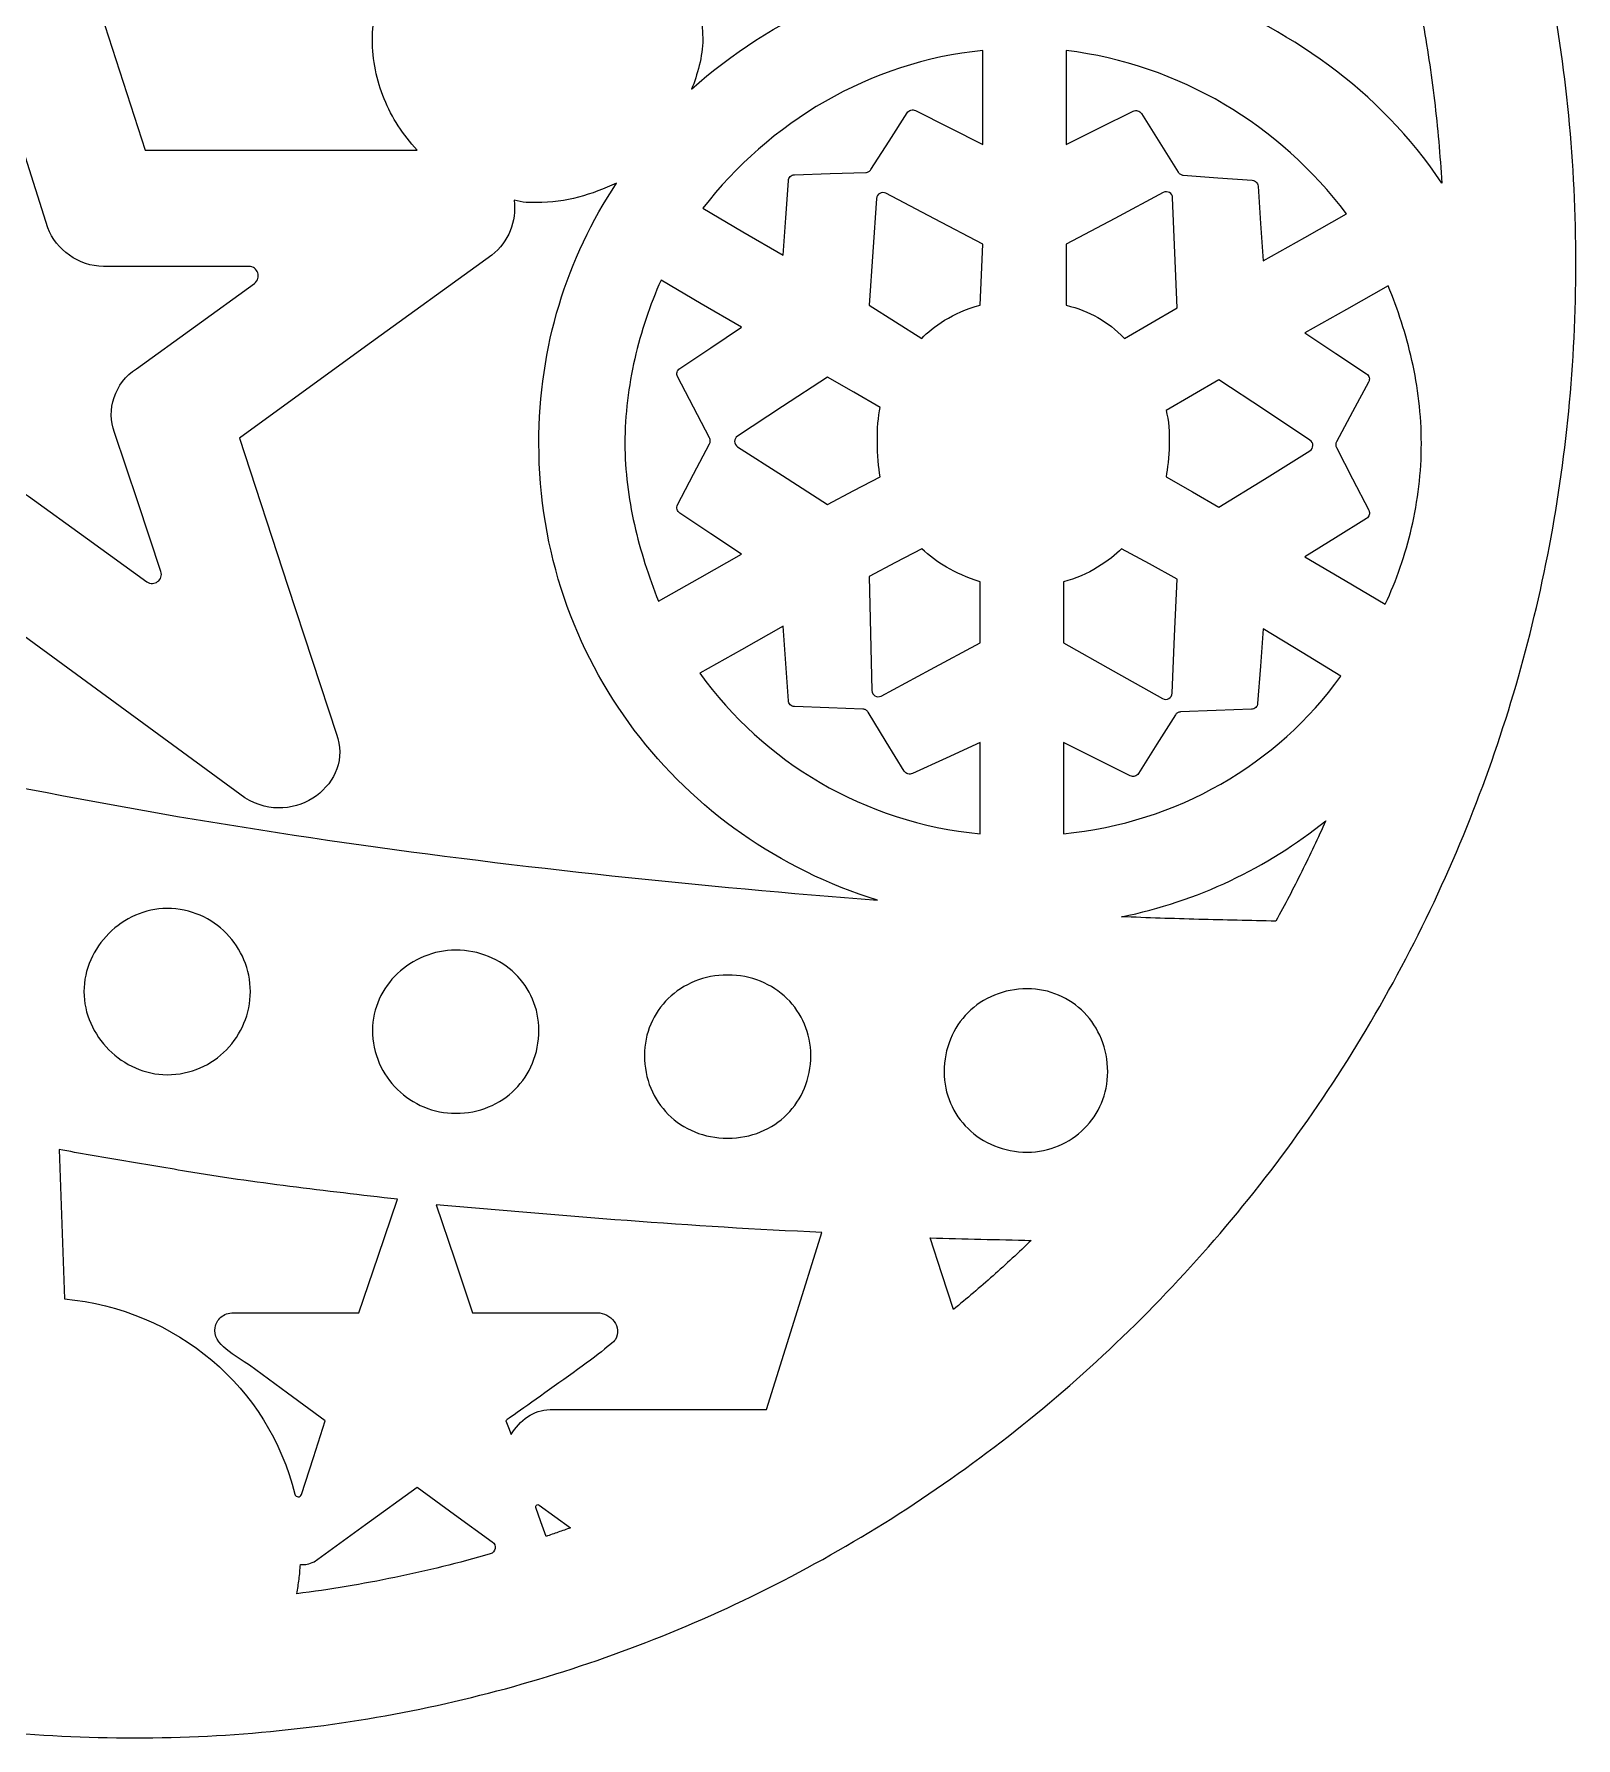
# Model space of a CAD drawing. Header units: inches. Extents: x 15.1 to 23.2, y 2.8 to 12.8.
# Drawn here: x 18.882 to 23.247, y 2.778 to 7.602 of the extents above; entities that cross this region are included whole.
import ezdxf

# ---------------------------------------------------------------- set-up
doc = ezdxf.new("R2010")
doc.units = ezdxf.units.IN
doc.header["$MEASUREMENT"] = 0
doc.layers.add('_U+0421_U+043B_U+043E_U+0439 1', color=7, linetype='Continuous')

# ---------------------------------------------------------------- blocks, each defined once
blk = doc.blocks.new('block 2')
at = {"layer": '_U+0421_U+043B_U+043E_U+0439 1', "lineweight": 0}
for points, knots in [([(19.9726, 11.0693), (19.9726, 11.063), (19.9748, 11.0571), (19.9786, 11.0525), (19.9824, 11.0478), (19.9877, 11.0445), (19.9939, 11.0432), (20.1207, 11.0163), (20.2455, 10.9835), (20.3679, 10.9449), (20.4903, 10.9064), (20.6103, 10.8621), (20.7275, 10.8123), (20.977, 10.7063), (21.2141, 10.5758), (21.4358, 10.4237), (21.6576, 10.2715), (21.8639, 10.0977), (22.052, 9.905), (22.2401, 9.7126), (22.4098, 9.5015), (22.5584, 9.2747), (22.707, 9.0478), (22.8344, 8.8051), (22.9378, 8.5495), (23.0372, 8.3034), (23.1144, 8.0457), (23.1668, 7.7788), (23.2191, 7.5119), (23.2466, 7.2358), (23.2466, 6.9533), (23.2466, 6.6707), (23.2191, 6.3946), (23.1668, 6.1277), (23.1144, 5.8608), (23.0372, 5.6031), (22.9378, 5.357), (22.8344, 5.1017), (22.707, 4.859), (22.5584, 4.632), (22.4098, 4.4051), (22.2401, 4.1939), (22.052, 4.0015), (21.8639, 3.8088), (21.6576, 3.635), (21.4358, 3.4828), (21.2141, 3.3307), (20.977, 3.2002), (20.7275, 3.0942), (20.4868, 2.9923), (20.2348, 2.9132), (19.9738, 2.8596), (19.7128, 2.8059), (19.4429, 2.7778), (19.1664, 2.7778), (18.8902, 2.7778), (18.6204, 2.8059), (18.3595, 2.8596), (18.0985, 2.9132), (17.8465, 2.9923), (17.6058, 3.0942), (17.3563, 3.2002), (17.1192, 3.3307), (16.8975, 3.4828), (16.6758, 3.635), (16.4694, 3.8088), (16.2813, 4.0015), (16.0933, 4.1939), (15.9235, 4.4051), (15.7749, 4.632), (15.6263, 4.859), (15.4989, 5.1017), (15.3955, 5.357), (15.2961, 5.6031), (15.2189, 5.8608), (15.1666, 6.1277), (15.1142, 6.3946), (15.0867, 6.6707), (15.0867, 6.9533), (15.0867, 7.2358), (15.1142, 7.5119), (15.1666, 7.7788), (15.2189, 8.0457), (15.2961, 8.3034), (15.3955, 8.5495), (15.4989, 8.8051), (15.6263, 9.0478), (15.7749, 9.2747), (15.9235, 9.5015), (16.0933, 9.7126), (16.2813, 9.905), (16.4694, 10.0977), (16.6758, 10.2715), (16.8975, 10.4237), (17.1192, 10.5758), (17.3563, 10.7063), (17.6058, 10.8123), (17.718, 10.86), (17.8328, 10.9026), (17.9498, 10.94), (18.0668, 10.9774), (18.186, 11.0095), (18.3072, 11.0362), (18.3228, 11.0396), (18.3362, 11.0482), (18.3456, 11.0599), (18.3551, 11.0716), (18.3607, 11.0864), (18.3607, 11.1023), (18.3607, 11.1023), (18.3607, 11.3029), (18.3607, 11.3029), (18.3607, 11.3029), (18.3607, 11.5034), (18.3607, 11.5034), (18.3607, 11.5382), (18.3754, 11.5706), (18.4006, 11.598), (18.4258, 11.6254), (18.4616, 11.6477), (18.504, 11.6622), (18.5139, 11.6656), (18.5211, 11.673), (18.5245, 11.6819), (18.528, 11.6907), (18.5277, 11.7011), (18.5228, 11.7103), (18.4959, 11.761), (18.4748, 11.8153), (18.4603, 11.8723), (18.4459, 11.9293), (18.4382, 11.9889), (18.4382, 12.0504), (18.4382, 12.1507), (18.4586, 12.2464), (18.4956, 12.3334), (18.5325, 12.4205), (18.5859, 12.4989), (18.6519, 12.5648), (18.7176, 12.6305), (18.796, 12.6837), (18.8831, 12.7205), (18.9702, 12.7574), (19.066, 12.7778), (19.1664, 12.7778), (19.2671, 12.7778), (19.363, 12.7574), (19.4502, 12.7205), (19.5373, 12.6837), (19.6157, 12.6305), (19.6814, 12.5648), (19.7474, 12.4989), (19.8007, 12.4205), (19.8375, 12.3334), (19.8743, 12.2464), (19.8946, 12.1507), (19.8946, 12.0504), (19.8946, 11.9869), (19.8865, 11.9254), (19.8713, 11.8667), (19.856, 11.8081), (19.8337, 11.7523), (19.8052, 11.7004), (19.8014, 11.6936), (19.8014, 11.6859), (19.8042, 11.6794), (19.807, 11.6729), (19.8126, 11.6675), (19.8201, 11.6652), (19.865, 11.6514), (19.9031, 11.6289), (19.93, 11.6009), (19.9569, 11.573), (19.9726, 11.5394), (19.9726, 11.5034), (19.9726, 11.5034), (19.9726, 11.2863), (19.9726, 11.2863), (19.9726, 11.2863), (19.9726, 11.0693), (19.9726, 11.0693)], [0, 0, 0, 0, 1, 1, 1, 2, 2, 2, 3, 3, 3, 4, 4, 4, 5, 5, 5, 6, 6, 6, 7, 7, 7, 8, 8, 8, 9, 9, 9, 10, 10, 10, 11, 11, 11, 12, 12, 12, 13, 13, 13, 14, 14, 14, 15, 15, 15, 16, 16, 16, 17, 17, 17, 18, 18, 18, 19, 19, 19, 20, 20, 20, 21, 21, 21, 22, 22, 22, 23, 23, 23, 24, 24, 24, 25, 25, 25, 26, 26, 26, 27, 27, 27, 28, 28, 28, 29, 29, 29, 30, 30, 30, 31, 31, 31, 32, 32, 32, 33, 33, 33, 34, 34, 34, 35, 35, 35, 36, 36, 36, 37, 37, 37, 38, 38, 38, 39, 39, 39, 40, 40, 40, 41, 41, 41, 42, 42, 42, 43, 43, 43, 44, 44, 44, 45, 45, 45, 46, 46, 46, 47, 47, 47, 48, 48, 48, 49, 49, 49, 50, 50, 50, 51, 51, 51, 52, 52, 52, 53, 53, 53, 54, 54, 54, 55, 55, 55, 56, 56, 56, 57, 57, 57, 58, 58, 58, 59, 59, 59, 60, 60, 60, 60]), ([(20.743, 7.4464), (20.751, 7.4658), (20.7589, 7.4893), (20.7648, 7.5138), (20.7707, 7.5383), (20.7746, 7.5638), (20.7746, 7.5873), (20.7746, 7.6884), (20.7423, 7.7822), (20.6872, 7.8587), (20.6322, 7.9351), (20.5543, 7.9942), (20.4631, 8.0257), (20.4552, 8.0285), (20.4486, 8.0336), (20.4438, 8.0401), (20.4391, 8.0466), (20.4363, 8.0545), (20.4361, 8.0629), (20.4361, 8.0629), (20.4288, 8.3262), (20.4288, 8.3262), (20.4288, 8.3262), (20.4215, 8.5896), (20.4215, 8.5896), (20.4213, 8.5969), (20.4234, 8.604), (20.4273, 8.6099), (20.4311, 8.6158), (20.4367, 8.6205), (20.4436, 8.6233), (20.6321, 8.7005), (20.8167, 8.7814), (20.9975, 8.8651), (21.1783, 8.9488), (21.3553, 9.0353), (21.5284, 9.1237), (21.5284, 9.1237), (21.5559, 8.4652), (21.5559, 8.4652), (21.5559, 8.4652), (21.5834, 7.8066), (21.5834, 7.8066), (21.4224, 7.7949), (21.2693, 7.7558), (21.128, 7.6941), (20.9867, 7.6325), (20.8571, 7.5483), (20.743, 7.4464), (20.743, 7.4464), (20.743, 7.4464), (20.743, 7.4464), (20.743, 7.4464), (20.743, 7.4464), (20.743, 7.4464)], [0, 0, 0, 0, 1, 1, 1, 2, 2, 2, 3, 3, 3, 4, 4, 4, 5, 5, 5, 6, 6, 6, 7, 7, 7, 8, 8, 8, 9, 9, 9, 10, 10, 10, 11, 11, 11, 12, 12, 12, 13, 13, 13, 14, 14, 14, 15, 15, 15, 16, 16, 16, 17, 17, 17, 18, 18, 18, 18]), ([(19.9657, 7.274), (19.9657, 7.274), (19.5807, 7.274), (19.5807, 7.274), (19.5807, 7.274), (19.1958, 7.274), (19.1958, 7.274), (19.1958, 7.274), (19.0718, 7.6592), (19.0718, 7.6592), (19.0718, 7.6592), (18.9479, 8.0444), (18.9479, 8.0444), (18.9446, 8.0545), (18.9458, 8.0649), (18.9503, 8.0736), (18.9548, 8.0823), (18.9627, 8.0893), (18.9728, 8.0924), (19.1727, 8.1555), (19.3707, 8.2203), (19.566, 8.2878), (19.7613, 8.3552), (19.954, 8.4252), (20.1435, 8.4988), (20.1518, 8.502), (20.1605, 8.5006), (20.1671, 8.4962), (20.1737, 8.4917), (20.1782, 8.4842), (20.1784, 8.4753), (20.1784, 8.4753), (20.1817, 8.2653), (20.1817, 8.2653), (20.1817, 8.2653), (20.185, 8.0553), (20.185, 8.0553), (20.1851, 8.0514), (20.1838, 8.0477), (20.1816, 8.0447), (20.1794, 8.0416), (20.1762, 8.0393), (20.1724, 8.0381), (20.0775, 8.0086), (19.9943, 7.9495), (19.9348, 7.871), (19.8754, 7.7925), (19.8396, 7.6945), (19.8396, 7.5873), (19.8396, 7.5286), (19.8513, 7.4717), (19.873, 7.4188), (19.8946, 7.3659), (19.9261, 7.3169), (19.9657, 7.274), (19.9657, 7.274), (19.9657, 7.274), (19.9657, 7.274), (19.9657, 7.274), (19.9657, 7.274), (19.9657, 7.274)], [0, 0, 0, 0, 1, 1, 1, 2, 2, 2, 3, 3, 3, 4, 4, 4, 5, 5, 5, 6, 6, 6, 7, 7, 7, 8, 8, 8, 9, 9, 9, 10, 10, 10, 11, 11, 11, 12, 12, 12, 13, 13, 13, 14, 14, 14, 15, 15, 15, 16, 16, 16, 17, 17, 17, 18, 18, 18, 19, 19, 19, 20, 20, 20, 20]), ([(22.8668, 7.1806), (22.8622, 7.2593), (22.8553, 7.3372), (22.8461, 7.4144), (22.8368, 7.4916), (22.8254, 7.568), (22.8117, 7.6438), (22.8117, 7.6438), (22.614, 7.7879), (22.614, 7.7879), (22.614, 7.7879), (22.4164, 7.932), (22.4164, 7.932), (22.4164, 7.932), (22.2788, 7.8301), (22.2788, 7.8301), (22.2788, 7.8301), (22.1412, 7.7281), (22.1412, 7.7281), (22.2855, 7.6766), (22.4228, 7.6057), (22.5461, 7.5146), (22.6693, 7.4236), (22.7786, 7.3124), (22.8668, 7.1806), (22.8668, 7.1806), (22.8668, 7.1806), (22.8668, 7.1806), (22.8668, 7.1806), (22.8668, 7.1806), (22.8668, 7.1806)], [0, 0, 0, 0, 1, 1, 1, 2, 2, 2, 3, 3, 3, 4, 4, 4, 5, 5, 5, 6, 6, 6, 7, 7, 7, 8, 8, 8, 9, 9, 9, 10, 10, 10, 10]), ([(21.3535, 7.3793), (21.3535, 7.3793), (21.3022, 7.2991), (21.3022, 7.2991), (21.3022, 7.2991), (21.2509, 7.219), (21.2509, 7.219), (21.2493, 7.2165), (21.2471, 7.2145), (21.2446, 7.2131), (21.2421, 7.2116), (21.2393, 7.2108), (21.2363, 7.2107), (21.2363, 7.2107), (21.1354, 7.2074), (21.1354, 7.2074), (21.1354, 7.2074), (21.0345, 7.2041), (21.0345, 7.2041), (21.0298, 7.2039), (21.0256, 7.202), (21.0225, 7.199), (21.0194, 7.196), (21.0174, 7.1919), (21.017, 7.1873), (21.017, 7.1873), (21.0096, 7.0817), (21.0096, 7.0817), (21.0096, 7.0817), (21.0022, 6.9762), (21.0022, 6.9762), (21.0022, 6.9762), (20.8884, 7.0426), (20.8884, 7.0426), (20.8884, 7.0426), (20.7746, 7.1091), (20.7746, 7.1091), (20.8689, 7.2305), (20.9867, 7.3344), (21.1212, 7.4119), (21.2557, 7.4893), (21.4069, 7.5403), (21.5679, 7.5558), (21.5679, 7.5558), (21.5679, 7.4226), (21.5679, 7.4226), (21.5679, 7.4226), (21.5679, 7.2895), (21.5679, 7.2895), (21.5679, 7.2895), (21.4724, 7.3376), (21.4724, 7.3376), (21.4724, 7.3376), (21.3768, 7.3857), (21.3768, 7.3857), (21.3727, 7.3878), (21.3681, 7.3881), (21.3639, 7.387), (21.3597, 7.3858), (21.356, 7.3832), (21.3535, 7.3793)], [0, 0, 0, 0, 1, 1, 1, 2, 2, 2, 3, 3, 3, 4, 4, 4, 5, 5, 5, 6, 6, 6, 7, 7, 7, 8, 8, 8, 9, 9, 9, 10, 10, 10, 11, 11, 11, 12, 12, 12, 13, 13, 13, 14, 14, 14, 15, 15, 15, 16, 16, 16, 17, 17, 17, 18, 18, 18, 19, 19, 19, 20, 20, 20, 20]), ([(22.597, 7.0936), (22.597, 7.0936), (22.4791, 7.0269), (22.4791, 7.0269), (22.4791, 7.0269), (22.3613, 6.9602), (22.3613, 6.9602), (22.3613, 6.9602), (22.3541, 7.066), (22.3541, 7.066), (22.3541, 7.066), (22.3469, 7.1719), (22.3469, 7.1719), (22.3466, 7.1764), (22.3447, 7.1804), (22.3417, 7.1834), (22.3387, 7.1864), (22.3347, 7.1883), (22.3302, 7.1887), (22.3302, 7.1887), (22.2325, 7.1958), (22.2325, 7.1958), (22.2325, 7.1958), (22.1348, 7.2029), (22.1348, 7.2029), (22.132, 7.2031), (22.1292, 7.204), (22.1268, 7.2054), (22.1245, 7.2069), (22.1224, 7.2089), (22.1209, 7.2113), (22.1209, 7.2113), (22.0686, 7.2944), (22.0686, 7.2944), (22.0686, 7.2944), (22.0164, 7.3775), (22.0164, 7.3775), (22.0139, 7.3815), (22.0101, 7.3841), (22.0059, 7.3853), (22.0018, 7.3865), (21.9972, 7.3862), (21.993, 7.3841), (21.993, 7.3841), (21.8983, 7.3368), (21.8983, 7.3368), (21.8983, 7.3368), (21.8036, 7.2895), (21.8036, 7.2895), (21.8036, 7.2895), (21.8036, 7.4226), (21.8036, 7.4226), (21.8036, 7.4226), (21.8036, 7.5558), (21.8036, 7.5558), (21.9646, 7.5363), (22.1158, 7.4835), (22.2503, 7.4041), (22.3848, 7.3248), (22.5027, 7.219), (22.597, 7.0936), (22.597, 7.0936), (22.597, 7.0936), (22.597, 7.0936), (22.597, 7.0936), (22.597, 7.0936), (22.597, 7.0936)], [0, 0, 0, 0, 1, 1, 1, 2, 2, 2, 3, 3, 3, 4, 4, 4, 5, 5, 5, 6, 6, 6, 7, 7, 7, 8, 8, 8, 9, 9, 9, 10, 10, 10, 11, 11, 11, 12, 12, 12, 13, 13, 13, 14, 14, 14, 15, 15, 15, 16, 16, 16, 17, 17, 17, 18, 18, 18, 19, 19, 19, 20, 20, 20, 21, 21, 21, 22, 22, 22, 22]), ([(17.9862, 6.9274), (17.9824, 6.9301), (17.9815, 6.9344), (17.9827, 6.9381), (17.9838, 6.9417), (17.9871, 6.9447), (17.9918, 6.9447), (17.9918, 6.9447), (18.2246, 6.9447), (18.2246, 6.9447), (18.2246, 6.9447), (18.4574, 6.9447), (18.4574, 6.9447), (18.4927, 6.9447), (18.5261, 6.9565), (18.5536, 6.976), (18.5811, 6.9955), (18.6027, 7.0229), (18.6145, 7.0541), (18.6145, 7.0541), (18.6872, 7.2721), (18.6872, 7.2721), (18.6872, 7.2721), (18.76, 7.4901), (18.76, 7.4901), (18.7618, 7.4956), (18.7666, 7.4983), (18.7714, 7.4983), (18.7761, 7.4982), (18.7809, 7.4955), (18.7826, 7.49), (18.7826, 7.49), (18.8516, 7.272), (18.8516, 7.272), (18.8516, 7.272), (18.9206, 7.0541), (18.9206, 7.0541), (18.9324, 7.0229), (18.954, 6.9955), (18.9815, 6.976), (19.0091, 6.9565), (19.0424, 6.9447), (19.0777, 6.9447), (19.0777, 6.9447), (19.2836, 6.9447), (19.2836, 6.9447), (19.2836, 6.9447), (19.4894, 6.9447), (19.4894, 6.9447), (19.5025, 6.9447), (19.5117, 6.9364), (19.515, 6.9261), (19.5183, 6.9159), (19.5157, 6.9037), (19.5052, 6.8961), (19.5052, 6.8961), (19.3385, 6.7755), (19.3385, 6.7755), (19.3385, 6.7755), (19.1717, 6.6549), (19.1717, 6.6549), (19.1405, 6.6352), (19.119, 6.6057), (19.1082, 6.5733), (19.0975, 6.541), (19.0975, 6.5058), (19.1092, 6.4745), (19.1092, 6.4745), (19.175, 6.2778), (19.175, 6.2778), (19.175, 6.2778), (19.2407, 6.0811), (19.2407, 6.0811), (19.2447, 6.0691), (19.2398, 6.0581), (19.2314, 6.0519), (19.223, 6.0457), (19.211, 6.0444), (19.2007, 6.0518), (19.2007, 6.0518), (19.0332, 6.173), (19.0332, 6.173), (19.0332, 6.173), (18.8656, 6.2942), (18.8656, 6.2942), (18.8373, 6.3152), (18.8024, 6.3258), (18.7676, 6.3258), (18.7327, 6.3258), (18.6978, 6.3152), (18.6695, 6.2942), (18.6695, 6.2942), (18.4892, 6.1613), (18.4892, 6.1613), (18.4892, 6.1613), (18.3089, 6.0284), (18.3089, 6.0284), (18.3037, 6.0246), (18.2977, 6.0252), (18.2934, 6.0283), (18.2892, 6.0313), (18.2866, 6.0369), (18.2886, 6.0429), (18.2886, 6.0429), (18.3572, 6.2587), (18.3572, 6.2587), (18.3572, 6.2587), (18.4259, 6.4745), (18.4259, 6.4745), (18.4377, 6.5058), (18.4377, 6.541), (18.4268, 6.5733), (18.416, 6.6057), (18.3944, 6.6352), (18.3629, 6.6549), (18.3629, 6.6549), (18.1745, 6.7911), (18.1745, 6.7911), (18.1745, 6.7911), (17.9862, 6.9274), (17.9862, 6.9274)], [0, 0, 0, 0, 1, 1, 1, 2, 2, 2, 3, 3, 3, 4, 4, 4, 5, 5, 5, 6, 6, 6, 7, 7, 7, 8, 8, 8, 9, 9, 9, 10, 10, 10, 11, 11, 11, 12, 12, 12, 13, 13, 13, 14, 14, 14, 15, 15, 15, 16, 16, 16, 17, 17, 17, 18, 18, 18, 19, 19, 19, 20, 20, 20, 21, 21, 21, 22, 22, 22, 23, 23, 23, 24, 24, 24, 25, 25, 25, 26, 26, 26, 27, 27, 27, 28, 28, 28, 29, 29, 29, 30, 30, 30, 31, 31, 31, 32, 32, 32, 33, 33, 33, 34, 34, 34, 35, 35, 35, 36, 36, 36, 37, 37, 37, 38, 38, 38, 39, 39, 39, 40, 40, 40, 40]), ([(18.2688, 5.5966), (18.2688, 5.5966), (18.5202, 5.7768), (18.5202, 5.7768), (18.5202, 5.7768), (18.7716, 5.9569), (18.7716, 5.9569), (18.7716, 5.9569), (19.125, 5.6983), (19.125, 5.6983), (19.125, 5.6983), (19.4784, 5.4397), (19.4784, 5.4397), (19.5497, 5.3955), (19.6273, 5.4065), (19.6807, 5.4457), (19.7341, 5.4848), (19.7632, 5.5521), (19.7375, 5.6201), (19.7375, 5.6201), (19.6002, 6.0393), (19.6002, 6.0393), (19.6002, 6.0393), (19.4629, 6.4585), (19.4629, 6.4585), (19.4629, 6.4585), (19.8203, 6.7174), (19.8203, 6.7174), (19.8203, 6.7174), (20.1778, 6.9762), (20.1778, 6.9762), (20.2013, 6.9957), (20.2189, 7.0192), (20.2297, 7.0456), (20.2404, 7.072), (20.2443, 7.1013), (20.2403, 7.1326), (20.252, 7.1288), (20.2638, 7.127), (20.2746, 7.126), (20.2854, 7.1251), (20.2953, 7.1251), (20.3033, 7.1251), (20.3463, 7.1251), (20.3856, 7.131), (20.4229, 7.1408), (20.4603, 7.1506), (20.4957, 7.1643), (20.5309, 7.1801), (20.4601, 7.0741), (20.4051, 6.9585), (20.3678, 6.835), (20.3304, 6.7115), (20.3108, 6.5802), (20.3108, 6.4431), (20.3108, 6.1373), (20.411, 5.8571), (20.5809, 5.6318), (20.7508, 5.4065), (20.9904, 5.2362), (21.2693, 5.15), (20.7724, 5.1887), (20.2646, 5.2411), (19.7598, 5.3135), (19.2551, 5.3858), (18.7534, 5.4782), (18.2688, 5.5966), (18.2688, 5.5966), (18.2688, 5.5966), (18.2688, 5.5966), (18.2688, 5.5966), (18.2688, 5.5966), (18.2688, 5.5966)], [0, 0, 0, 0, 1, 1, 1, 2, 2, 2, 3, 3, 3, 4, 4, 4, 5, 5, 5, 6, 6, 6, 7, 7, 7, 8, 8, 8, 9, 9, 9, 10, 10, 10, 11, 11, 11, 12, 12, 12, 13, 13, 13, 14, 14, 14, 15, 15, 15, 16, 16, 16, 17, 17, 17, 18, 18, 18, 19, 19, 19, 20, 20, 20, 21, 21, 21, 22, 22, 22, 23, 23, 23, 24, 24, 24, 24]), ([(21.3948, 6.7408), (21.3948, 6.7408), (21.3203, 6.7878), (21.3203, 6.7878), (21.3203, 6.7878), (21.2458, 6.8348), (21.2458, 6.8348), (21.2458, 6.8348), (21.2563, 6.9859), (21.2563, 6.9859), (21.2563, 6.9859), (21.2668, 7.137), (21.2668, 7.137), (21.2673, 7.1435), (21.271, 7.1487), (21.2761, 7.1515), (21.2811, 7.1543), (21.2875, 7.1547), (21.2933, 7.1517), (21.2933, 7.1517), (21.4306, 7.0794), (21.4306, 7.0794), (21.4306, 7.0794), (21.5679, 7.0072), (21.5679, 7.0072), (21.5679, 7.0072), (21.5639, 6.921), (21.5639, 6.921), (21.5639, 6.921), (21.5599, 6.8348), (21.5599, 6.8348), (21.5207, 6.8244), (21.487, 6.809), (21.4594, 6.7922), (21.4317, 6.7754), (21.4101, 6.7571), (21.3948, 6.7408), (21.3948, 6.7408), (21.3948, 6.7408), (21.3948, 6.7408), (21.3948, 6.7408), (21.3948, 6.7408), (21.3948, 6.7408)], [0, 0, 0, 0, 1, 1, 1, 2, 2, 2, 3, 3, 3, 4, 4, 4, 5, 5, 5, 6, 6, 6, 7, 7, 7, 8, 8, 8, 9, 9, 9, 10, 10, 10, 11, 11, 11, 12, 12, 12, 13, 13, 13, 14, 14, 14, 14]), ([(22.105, 7.1385), (22.105, 7.1385), (22.1114, 6.9829), (22.1114, 6.9829), (22.1114, 6.9829), (22.1177, 6.8273), (22.1177, 6.8273), (22.1177, 6.8273), (22.0432, 6.7841), (22.0432, 6.7841), (22.0432, 6.7841), (21.9686, 6.7408), (21.9686, 6.7408), (21.9438, 6.7657), (21.9195, 6.7849), (21.8929, 6.8), (21.8663, 6.8152), (21.8375, 6.8262), (21.8036, 6.8348), (21.8036, 6.8348), (21.8036, 6.921), (21.8036, 6.921), (21.8036, 6.921), (21.8036, 7.0072), (21.8036, 7.0072), (21.8036, 7.0072), (21.941, 7.0804), (21.941, 7.0804), (21.941, 7.0804), (22.0784, 7.1537), (22.0784, 7.1537), (22.0843, 7.1569), (22.0908, 7.1564), (22.0959, 7.1535), (22.101, 7.1505), (22.1047, 7.1452), (22.105, 7.1385)], [0, 0, 0, 0, 1, 1, 1, 2, 2, 2, 3, 3, 3, 4, 4, 4, 5, 5, 5, 6, 6, 6, 7, 7, 7, 8, 8, 8, 9, 9, 9, 10, 10, 10, 11, 11, 11, 12, 12, 12, 12]), ([(20.7937, 6.4422), (20.7937, 6.4422), (20.7486, 6.3559), (20.7486, 6.3559), (20.7486, 6.3559), (20.7035, 6.2696), (20.7035, 6.2696), (20.7014, 6.2655), (20.701, 6.2609), (20.702, 6.2567), (20.7031, 6.2526), (20.7057, 6.2488), (20.7095, 6.2462), (20.7095, 6.2462), (20.7971, 6.1877), (20.7971, 6.1877), (20.7971, 6.1877), (20.8846, 6.1293), (20.8846, 6.1293), (20.8846, 6.1293), (20.7668, 6.0628), (20.7668, 6.0628), (20.7668, 6.0628), (20.649, 5.9964), (20.649, 5.9964), (20.6215, 6.0668), (20.5978, 6.1393), (20.5811, 6.2137), (20.5643, 6.2882), (20.5544, 6.3646), (20.5544, 6.4431), (20.5544, 6.5252), (20.5643, 6.6056), (20.582, 6.683), (20.5997, 6.7605), (20.6252, 6.835), (20.6565, 6.9058), (20.6565, 6.9058), (20.7705, 6.839), (20.7705, 6.839), (20.7705, 6.839), (20.8846, 6.7723), (20.8846, 6.7723), (20.8846, 6.7723), (20.7971, 6.7141), (20.7971, 6.7141), (20.7971, 6.7141), (20.7095, 6.6559), (20.7095, 6.6559), (20.7057, 6.6533), (20.7031, 6.6496), (20.702, 6.6454), (20.701, 6.6412), (20.7014, 6.6366), (20.7035, 6.6325), (20.7035, 6.6325), (20.7486, 6.5457), (20.7486, 6.5457), (20.7486, 6.5457), (20.7937, 6.4589), (20.7937, 6.4589), (20.7951, 6.4563), (20.7958, 6.4534), (20.7958, 6.4505), (20.7958, 6.4477), (20.7951, 6.4448), (20.7937, 6.4422)], [0, 0, 0, 0, 1, 1, 1, 2, 2, 2, 3, 3, 3, 4, 4, 4, 5, 5, 5, 6, 6, 6, 7, 7, 7, 8, 8, 8, 9, 9, 9, 10, 10, 10, 11, 11, 11, 12, 12, 12, 13, 13, 13, 14, 14, 14, 15, 15, 15, 16, 16, 16, 17, 17, 17, 18, 18, 18, 19, 19, 19, 20, 20, 20, 21, 21, 21, 22, 22, 22, 22]), ([(22.6599, 6.254), (22.6599, 6.254), (22.6143, 6.3427), (22.6143, 6.3427), (22.6143, 6.3427), (22.5687, 6.4314), (22.5687, 6.4314), (22.5673, 6.434), (22.5667, 6.4369), (22.5667, 6.4398), (22.5667, 6.4427), (22.5675, 6.4456), (22.5689, 6.4482), (22.5689, 6.4482), (22.6143, 6.5326), (22.6143, 6.5326), (22.6143, 6.5326), (22.6597, 6.6169), (22.6597, 6.6169), (22.6619, 6.6211), (22.6623, 6.6257), (22.6613, 6.6299), (22.6602, 6.6341), (22.6576, 6.638), (22.6538, 6.6406), (22.6538, 6.6406), (22.5666, 6.6984), (22.5666, 6.6984), (22.5666, 6.6984), (22.4794, 6.7563), (22.4794, 6.7563), (22.4794, 6.7563), (22.5972, 6.823), (22.5972, 6.823), (22.5972, 6.823), (22.715, 6.8897), (22.715, 6.8897), (22.7423, 6.823), (22.7658, 6.7525), (22.7825, 6.678), (22.7992, 6.6036), (22.8091, 6.5252), (22.8091, 6.4431), (22.8091, 6.3609), (22.7992, 6.2806), (22.7815, 6.2041), (22.7638, 6.1277), (22.7383, 6.0551), (22.707, 5.9884), (22.707, 5.9884), (22.5932, 6.0551), (22.5932, 6.0551), (22.5932, 6.0551), (22.4794, 6.1218), (22.4794, 6.1218), (22.4794, 6.1218), (22.5664, 6.1761), (22.5664, 6.1761), (22.5664, 6.1761), (22.6534, 6.2304), (22.6534, 6.2304), (22.6574, 6.2329), (22.6601, 6.2367), (22.6612, 6.2409), (22.6624, 6.2451), (22.662, 6.2498), (22.6599, 6.254)], [0, 0, 0, 0, 1, 1, 1, 2, 2, 2, 3, 3, 3, 4, 4, 4, 5, 5, 5, 6, 6, 6, 7, 7, 7, 8, 8, 8, 9, 9, 9, 10, 10, 10, 11, 11, 11, 12, 12, 12, 13, 13, 13, 14, 14, 14, 15, 15, 15, 16, 16, 16, 17, 17, 17, 18, 18, 18, 19, 19, 19, 20, 20, 20, 21, 21, 21, 22, 22, 22, 22]), ([(20.8732, 6.4642), (20.8732, 6.4642), (21.0007, 6.5478), (21.0007, 6.5478), (21.0007, 6.5478), (21.1282, 6.6314), (21.1282, 6.6314), (21.1282, 6.6314), (21.2028, 6.5882), (21.2028, 6.5882), (21.2028, 6.5882), (21.2773, 6.545), (21.2773, 6.545), (21.2712, 6.5202), (21.2686, 6.4837), (21.2689, 6.4473), (21.2692, 6.4108), (21.2722, 6.3742), (21.2773, 6.3491), (21.2773, 6.3491), (21.2028, 6.3099), (21.2028, 6.3099), (21.2028, 6.3099), (21.1282, 6.2707), (21.1282, 6.2707), (21.1282, 6.2707), (21.0008, 6.3523), (21.0008, 6.3523), (21.0008, 6.3523), (20.8734, 6.4339), (20.8734, 6.4339), (20.8678, 6.4374), (20.8651, 6.4432), (20.865, 6.449), (20.865, 6.4548), (20.8677, 6.4606), (20.8732, 6.4642)], [0, 0, 0, 0, 1, 1, 1, 2, 2, 2, 3, 3, 3, 4, 4, 4, 5, 5, 5, 6, 6, 6, 7, 7, 7, 8, 8, 8, 9, 9, 9, 10, 10, 10, 11, 11, 11, 12, 12, 12, 12]), ([(22.0862, 6.537), (22.0862, 6.537), (22.161, 6.5802), (22.161, 6.5802), (22.161, 6.5802), (22.2358, 6.6234), (22.2358, 6.6234), (22.2358, 6.6234), (22.3648, 6.5381), (22.3648, 6.5381), (22.3648, 6.5381), (22.4938, 6.4527), (22.4938, 6.4527), (22.4993, 6.4491), (22.502, 6.4432), (22.5019, 6.4374), (22.5018, 6.4316), (22.499, 6.4258), (22.4934, 6.4223), (22.4934, 6.4223), (22.3646, 6.3425), (22.3646, 6.3425), (22.3646, 6.3425), (22.2358, 6.2627), (22.2358, 6.2627), (22.2358, 6.2627), (22.161, 6.3059), (22.161, 6.3059), (22.161, 6.3059), (22.0862, 6.3491), (22.0862, 6.3491), (22.0902, 6.3713), (22.0942, 6.4045), (22.0952, 6.4391), (22.0962, 6.4736), (22.0942, 6.5095), (22.0862, 6.537), (22.0862, 6.537), (22.0862, 6.537), (22.0862, 6.537), (22.0862, 6.537), (22.0862, 6.537), (22.0862, 6.537)], [0, 0, 0, 0, 1, 1, 1, 2, 2, 2, 3, 3, 3, 4, 4, 4, 5, 5, 5, 6, 6, 6, 7, 7, 7, 8, 8, 8, 9, 9, 9, 10, 10, 10, 11, 11, 11, 12, 12, 12, 13, 13, 13, 14, 14, 14, 14]), ([(21.3948, 6.1453), (21.4162, 6.125), (21.4384, 6.1078), (21.4648, 6.0925), (21.4911, 6.0772), (21.5217, 6.0639), (21.5599, 6.0513), (21.5599, 6.0513), (21.5599, 5.9649), (21.5599, 5.9649), (21.5599, 5.9649), (21.5599, 5.8784), (21.5599, 5.8784), (21.5599, 5.8784), (21.4198, 5.8032), (21.4198, 5.8032), (21.4198, 5.8032), (21.2797, 5.728), (21.2797, 5.728), (21.2738, 5.7248), (21.2672, 5.7253), (21.2621, 5.7283), (21.257, 5.7313), (21.2533, 5.7367), (21.2531, 5.7435), (21.2531, 5.7435), (21.2495, 5.9052), (21.2495, 5.9052), (21.2495, 5.9052), (21.2458, 6.0668), (21.2458, 6.0668), (21.2458, 6.0668), (21.3203, 6.106), (21.3203, 6.106), (21.3203, 6.106), (21.3948, 6.1453), (21.3948, 6.1453)], [0, 0, 0, 0, 1, 1, 1, 2, 2, 2, 3, 3, 3, 4, 4, 4, 5, 5, 5, 6, 6, 6, 7, 7, 7, 8, 8, 8, 9, 9, 9, 10, 10, 10, 11, 11, 11, 12, 12, 12, 12]), ([(21.9606, 6.1453), (21.9606, 6.1453), (22.0392, 6.102), (22.0392, 6.102), (22.0392, 6.102), (22.1177, 6.0588), (22.1177, 6.0588), (22.1177, 6.0588), (22.1106, 5.8973), (22.1106, 5.8973), (22.1106, 5.8973), (22.1035, 5.7359), (22.1035, 5.7359), (22.1032, 5.7292), (22.0994, 5.7238), (22.0942, 5.7209), (22.0891, 5.718), (22.0825, 5.7176), (22.0766, 5.7209), (22.0766, 5.7209), (21.9361, 5.7997), (21.9361, 5.7997), (21.9361, 5.7997), (21.7955, 5.8784), (21.7955, 5.8784), (21.7955, 5.8784), (21.7955, 5.9649), (21.7955, 5.9649), (21.7955, 5.9649), (21.7955, 6.0513), (21.7955, 6.0513), (21.8305, 6.0596), (21.8639, 6.0752), (21.8925, 6.0927), (21.9211, 6.1102), (21.9449, 6.1295), (21.9606, 6.1453), (21.9606, 6.1453), (21.9606, 6.1453), (21.9606, 6.1453), (21.9606, 6.1453), (21.9606, 6.1453), (21.9606, 6.1453)], [0, 0, 0, 0, 1, 1, 1, 2, 2, 2, 3, 3, 3, 4, 4, 4, 5, 5, 5, 6, 6, 6, 7, 7, 7, 8, 8, 8, 9, 9, 9, 10, 10, 10, 11, 11, 11, 12, 12, 12, 13, 13, 13, 14, 14, 14, 14]), ([(20.7665, 5.7925), (20.7665, 5.7925), (20.8843, 5.8592), (20.8843, 5.8592), (20.8843, 5.8592), (21.0022, 5.9259), (21.0022, 5.9259), (21.0022, 5.9259), (21.0096, 5.8203), (21.0096, 5.8203), (21.0096, 5.8203), (21.017, 5.7148), (21.017, 5.7148), (21.0174, 5.7102), (21.0194, 5.7061), (21.0225, 5.7031), (21.0256, 5.7001), (21.0298, 5.6982), (21.0344, 5.698), (21.0344, 5.698), (21.1312, 5.6945), (21.1312, 5.6945), (21.1312, 5.6945), (21.2281, 5.6909), (21.2281, 5.6909), (21.2311, 5.6908), (21.234, 5.69), (21.2365, 5.6885), (21.2391, 5.687), (21.2412, 5.6849), (21.2428, 5.6823), (21.2428, 5.6823), (21.2941, 5.5988), (21.2941, 5.5988), (21.2941, 5.5988), (21.3453, 5.5153), (21.3453, 5.5153), (21.3477, 5.5114), (21.3514, 5.5087), (21.3555, 5.5075), (21.3596, 5.5062), (21.3641, 5.5065), (21.3683, 5.5084), (21.3683, 5.5084), (21.4641, 5.5525), (21.4641, 5.5525), (21.4641, 5.5525), (21.5599, 5.5966), (21.5599, 5.5966), (21.5599, 5.5966), (21.5599, 5.4672), (21.5599, 5.4672), (21.5599, 5.4672), (21.5599, 5.3378), (21.5599, 5.3378), (21.3951, 5.3536), (21.2419, 5.4045), (21.1073, 5.4829), (20.9728, 5.5613), (20.8568, 5.6671), (20.7665, 5.7925), (20.7665, 5.7925), (20.7665, 5.7925), (20.7665, 5.7925), (20.7665, 5.7925), (20.7665, 5.7925), (20.7665, 5.7925)], [0, 0, 0, 0, 1, 1, 1, 2, 2, 2, 3, 3, 3, 4, 4, 4, 5, 5, 5, 6, 6, 6, 7, 7, 7, 8, 8, 8, 9, 9, 9, 10, 10, 10, 11, 11, 11, 12, 12, 12, 13, 13, 13, 14, 14, 14, 15, 15, 15, 16, 16, 16, 17, 17, 17, 18, 18, 18, 19, 19, 19, 20, 20, 20, 21, 21, 21, 22, 22, 22, 22]), ([(21.7955, 5.3378), (21.7955, 5.3378), (21.7955, 5.4672), (21.7955, 5.4672), (21.7955, 5.4672), (21.7955, 5.5966), (21.7955, 5.5966), (21.7955, 5.5966), (21.8903, 5.5493), (21.8903, 5.5493), (21.8903, 5.5493), (21.985, 5.502), (21.985, 5.502), (21.9891, 5.5), (21.9937, 5.4996), (21.9979, 5.5008), (22.0021, 5.502), (22.0059, 5.5046), (22.0084, 5.5086), (22.0084, 5.5086), (22.0605, 5.5915), (22.0605, 5.5915), (22.0605, 5.5915), (22.1126, 5.6745), (22.1126, 5.6745), (22.1142, 5.677), (22.1164, 5.6791), (22.1189, 5.6805), (22.1214, 5.682), (22.1243, 5.6828), (22.1272, 5.6829), (22.1272, 5.6829), (22.2277, 5.6867), (22.2277, 5.6867), (22.2277, 5.6867), (22.3281, 5.6905), (22.3281, 5.6905), (22.3327, 5.6907), (22.3369, 5.6926), (22.34, 5.6955), (22.3431, 5.6985), (22.3451, 5.7026), (22.3455, 5.7072), (22.3455, 5.7072), (22.3534, 5.8126), (22.3534, 5.8126), (22.3534, 5.8126), (22.3613, 5.9179), (22.3613, 5.9179), (22.3613, 5.9179), (22.4714, 5.8512), (22.4714, 5.8512), (22.4714, 5.8512), (22.5815, 5.7845), (22.5815, 5.7845), (22.4912, 5.6591), (22.3752, 5.5553), (22.2416, 5.4789), (22.108, 5.4025), (21.9566, 5.3536), (21.7955, 5.3378), (21.7955, 5.3378), (21.7955, 5.3378), (21.7955, 5.3378), (21.7955, 5.3378), (21.7955, 5.3378), (21.7955, 5.3378)], [0, 0, 0, 0, 1, 1, 1, 2, 2, 2, 3, 3, 3, 4, 4, 4, 5, 5, 5, 6, 6, 6, 7, 7, 7, 8, 8, 8, 9, 9, 9, 10, 10, 10, 11, 11, 11, 12, 12, 12, 13, 13, 13, 14, 14, 14, 15, 15, 15, 16, 16, 16, 17, 17, 17, 18, 18, 18, 19, 19, 19, 20, 20, 20, 21, 21, 21, 22, 22, 22, 22]), ([(22.3971, 5.0907), (22.4225, 5.1369), (22.447, 5.1836), (22.4705, 5.2309), (22.494, 5.2782), (22.5165, 5.3261), (22.5382, 5.3746), (22.4554, 5.3079), (22.3647, 5.2508), (22.2678, 5.205), (22.171, 5.1592), (22.068, 5.1246), (21.9606, 5.103), (22.0333, 5.1001), (22.106, 5.0977), (22.1787, 5.0957), (22.2514, 5.0937), (22.3242, 5.0921), (22.3971, 5.0907), (22.3971, 5.0907), (22.3971, 5.0907), (22.3971, 5.0907), (22.3971, 5.0907), (22.3971, 5.0907), (22.3971, 5.0907)], [0, 0, 0, 0, 1, 1, 1, 2, 2, 2, 3, 3, 3, 4, 4, 4, 5, 5, 5, 6, 6, 6, 7, 7, 7, 8, 8, 8, 8]), ([(19.0227, 4.8911), (19.0227, 4.9538), (19.0502, 5.0127), (19.0934, 5.0558), (19.1366, 5.099), (19.1955, 5.1265), (19.2583, 5.1265), (19.3251, 5.1265), (19.384, 5.099), (19.4262, 5.0558), (19.4684, 5.0127), (19.4939, 4.9538), (19.4939, 4.8911), (19.4939, 4.8284), (19.4684, 4.7696), (19.4262, 4.7264), (19.384, 4.6833), (19.3251, 4.6558), (19.2583, 4.6558), (19.1955, 4.6558), (19.1366, 4.6833), (19.0934, 4.7264), (19.0502, 4.7696), (19.0227, 4.8284), (19.0227, 4.8911), (19.0227, 4.8911), (19.0227, 4.8911), (19.0227, 4.8911), (19.0227, 4.8911), (19.0227, 4.8911), (19.0227, 4.8911)], [0, 0, 0, 0, 1, 1, 1, 2, 2, 2, 3, 3, 3, 4, 4, 4, 5, 5, 5, 6, 6, 6, 7, 7, 7, 8, 8, 8, 9, 9, 9, 10, 10, 10, 10]), ([(19.8396, 4.7817), (19.8396, 4.8442), (19.8671, 4.9009), (19.9103, 4.942), (19.9535, 4.9831), (20.0124, 5.0085), (20.0752, 5.0085), (20.142, 5.0085), (20.2009, 4.9831), (20.2431, 4.942), (20.2853, 4.9009), (20.3108, 4.8442), (20.3108, 4.7817), (20.3108, 4.715), (20.2853, 4.6562), (20.2431, 4.614), (20.2009, 4.5719), (20.142, 4.5464), (20.0752, 4.5464), (20.0124, 4.5464), (19.9535, 4.5719), (19.9103, 4.614), (19.8671, 4.6562), (19.8396, 4.715), (19.8396, 4.7817), (19.8396, 4.7817), (19.8396, 4.7817), (19.8396, 4.7817), (19.8396, 4.7817), (19.8396, 4.7817), (19.8396, 4.7817)], [0, 0, 0, 0, 1, 1, 1, 2, 2, 2, 3, 3, 3, 4, 4, 4, 5, 5, 5, 6, 6, 6, 7, 7, 7, 8, 8, 8, 9, 9, 9, 10, 10, 10, 10]), ([(21.0807, 4.7107), (21.0807, 4.644), (21.0552, 4.5853), (21.013, 4.5433), (20.9708, 4.5013), (20.9119, 4.4759), (20.8451, 4.4759), (20.7783, 4.4759), (20.7194, 4.5013), (20.6772, 4.5433), (20.635, 4.5853), (20.6095, 4.644), (20.6095, 4.7107), (20.6095, 4.7735), (20.635, 4.8303), (20.6772, 4.8715), (20.7194, 4.9126), (20.7783, 4.9381), (20.8451, 4.9381), (20.9119, 4.9381), (20.9708, 4.9126), (21.013, 4.8715), (21.0552, 4.8303), (21.0807, 4.7735), (21.0807, 4.7107), (21.0807, 4.7107), (21.0807, 4.7107), (21.0807, 4.7107), (21.0807, 4.7107), (21.0807, 4.7107), (21.0807, 4.7107)], [0, 0, 0, 0, 1, 1, 1, 2, 2, 2, 3, 3, 3, 4, 4, 4, 5, 5, 5, 6, 6, 6, 7, 7, 7, 8, 8, 8, 9, 9, 9, 10, 10, 10, 10]), ([(21.6935, 4.8991), (21.7563, 4.8991), (21.8132, 4.8737), (21.8544, 4.8315), (21.8956, 4.7893), (21.9211, 4.7305), (21.9211, 4.6638), (21.9214, 4.6011), (21.8959, 4.5442), (21.8546, 4.5031), (21.8133, 4.4619), (21.7563, 4.4364), (21.6935, 4.4364), (21.6267, 4.4364), (21.5678, 4.4619), (21.5256, 4.5031), (21.4834, 4.5442), (21.4579, 4.6011), (21.4579, 4.6638), (21.4579, 4.7305), (21.4834, 4.7893), (21.5256, 4.8315), (21.5678, 4.8737), (21.6267, 4.8991), (21.6935, 4.8991), (21.6935, 4.8991), (21.6935, 4.8991), (21.6935, 4.8991), (21.6935, 4.8991), (21.6935, 4.8991), (21.6935, 4.8991)], [0, 0, 0, 0, 1, 1, 1, 2, 2, 2, 3, 3, 3, 4, 4, 4, 5, 5, 5, 6, 6, 6, 7, 7, 7, 8, 8, 8, 9, 9, 9, 10, 10, 10, 10]), ([(19.4912, 3.8329), (19.4912, 3.8329), (19.5986, 3.7544), (19.5986, 3.7544), (19.5986, 3.7544), (19.706, 3.676), (19.706, 3.676), (19.706, 3.676), (19.6723, 3.5716), (19.6723, 3.5716), (19.6723, 3.5716), (19.6385, 3.4673), (19.6385, 3.4673), (19.637, 3.4627), (19.6329, 3.4604), (19.6289, 3.4606), (19.6249, 3.4607), (19.621, 3.4632), (19.6198, 3.4679), (19.5826, 3.6196), (19.4991, 3.7503), (19.3851, 3.847), (19.2712, 3.9436), (19.1267, 4.0061), (18.9677, 4.0212), (18.9677, 4.0212), (18.9599, 4.2328), (18.9599, 4.2328), (18.9599, 4.2328), (18.9522, 4.4444), (18.9522, 4.4444), (19.0109, 4.4327), (19.0698, 4.4228), (19.1297, 4.413), (19.1896, 4.4031), (19.2505, 4.3932), (19.3133, 4.3815), (19.4076, 4.366), (19.5058, 4.3523), (19.606, 4.3394), (19.7061, 4.3266), (19.8083, 4.3148), (19.9106, 4.303), (19.9106, 4.303), (19.8556, 4.1424), (19.8556, 4.1424), (19.8556, 4.1424), (19.8006, 3.9817), (19.8006, 3.9817), (19.8006, 3.9817), (19.6237, 3.9817), (19.6237, 3.9817), (19.6237, 3.9817), (19.4469, 3.9817), (19.4469, 3.9817), (19.4311, 3.9817), (19.419, 3.9768), (19.4102, 3.9691), (19.4015, 3.9615), (19.3961, 3.9511), (19.394, 3.9401), (19.3892, 3.9158), (19.4044, 3.8957), (19.4254, 3.8783), (19.4464, 3.8609), (19.4731, 3.8462), (19.4912, 3.8329), (19.4912, 3.8329), (19.4912, 3.8329), (19.4912, 3.8329), (19.4912, 3.8329), (19.4912, 3.8329), (19.4912, 3.8329)], [0, 0, 0, 0, 1, 1, 1, 2, 2, 2, 3, 3, 3, 4, 4, 4, 5, 5, 5, 6, 6, 6, 7, 7, 7, 8, 8, 8, 9, 9, 9, 10, 10, 10, 11, 11, 11, 12, 12, 12, 13, 13, 13, 14, 14, 14, 15, 15, 15, 16, 16, 16, 17, 17, 17, 18, 18, 18, 19, 19, 19, 20, 20, 20, 21, 21, 21, 22, 22, 22, 23, 23, 23, 24, 24, 24, 24]), ([(20.2323, 3.637), (20.2323, 3.637), (20.2245, 3.6565), (20.2245, 3.6565), (20.2245, 3.6565), (20.2168, 3.676), (20.2168, 3.676), (20.2357, 3.6898), (20.3099, 3.7415), (20.381, 3.7926), (20.4521, 3.8437), (20.5202, 3.8942), (20.5272, 3.906), (20.5379, 3.9233), (20.5345, 3.9423), (20.5238, 3.9569), (20.513, 3.9715), (20.4949, 3.9817), (20.4759, 3.9817), (20.4759, 3.9817), (20.2993, 3.9817), (20.2993, 3.9817), (20.2993, 3.9817), (20.1227, 3.9817), (20.1227, 3.9817), (20.1227, 3.9817), (20.0715, 4.1346), (20.0715, 4.1346), (20.0715, 4.1346), (20.0202, 4.2875), (20.0202, 4.2875), (20.197, 4.2718), (20.3777, 4.2562), (20.5604, 4.2425), (20.743, 4.2288), (20.9276, 4.2171), (21.1122, 4.2091), (21.1122, 4.2091), (21.0337, 3.9583), (21.0337, 3.9583), (21.0337, 3.9583), (20.9551, 3.7074), (20.9551, 3.7074), (20.9551, 3.7074), (20.6487, 3.7074), (20.6487, 3.7074), (20.6487, 3.7074), (20.3423, 3.7074), (20.3423, 3.7074), (20.3188, 3.7074), (20.2973, 3.6996), (20.2787, 3.6868), (20.2601, 3.6741), (20.2443, 3.6565), (20.2323, 3.637), (20.2323, 3.637), (20.2323, 3.637), (20.2323, 3.637), (20.2323, 3.637), (20.2323, 3.637), (20.2323, 3.637)], [0, 0, 0, 0, 1, 1, 1, 2, 2, 2, 3, 3, 3, 4, 4, 4, 5, 5, 5, 6, 6, 6, 7, 7, 7, 8, 8, 8, 9, 9, 9, 10, 10, 10, 11, 11, 11, 12, 12, 12, 13, 13, 13, 14, 14, 14, 15, 15, 15, 16, 16, 16, 17, 17, 17, 18, 18, 18, 19, 19, 19, 20, 20, 20, 20]), ([(21.4841, 3.9908), (21.5223, 4.022), (21.5597, 4.0539), (21.5964, 4.0865), (21.6331, 4.1192), (21.6692, 4.1525), (21.7047, 4.1867), (21.6569, 4.1877), (21.6092, 4.1888), (21.5615, 4.1899), (21.5139, 4.1911), (21.4662, 4.1923), (21.4183, 4.1936), (21.4183, 4.1936), (21.4512, 4.0922), (21.4512, 4.0922), (21.4512, 4.0922), (21.4841, 3.9908), (21.4841, 3.9908)], [0, 0, 0, 0, 1, 1, 1, 2, 2, 2, 3, 3, 3, 4, 4, 4, 5, 5, 5, 6, 6, 6, 6]), ([(19.6253, 3.186), (19.7191, 3.198), (19.8117, 3.2134), (19.903, 3.2323), (19.9943, 3.2511), (20.0843, 3.2733), (20.173, 3.2987), (20.1807, 3.301), (20.1855, 3.3072), (20.1867, 3.314), (20.1878, 3.3209), (20.1855, 3.3283), (20.1789, 3.3331), (20.1789, 3.3331), (20.0723, 3.4106), (20.0723, 3.4106), (20.0723, 3.4106), (19.9657, 3.4881), (19.9657, 3.4881), (19.9657, 3.4881), (19.8201, 3.3824), (19.8201, 3.3824), (19.8201, 3.3824), (19.6745, 3.2768), (19.6745, 3.2768), (19.6667, 3.2728), (19.6609, 3.2708), (19.655, 3.2698), (19.6491, 3.2688), (19.6432, 3.2688), (19.6355, 3.2688), (19.6347, 3.2549), (19.6335, 3.241), (19.6318, 3.2272), (19.6301, 3.2134), (19.628, 3.1996), (19.6253, 3.186), (19.6253, 3.186), (19.6253, 3.186), (19.6253, 3.186), (19.6253, 3.186), (19.6253, 3.186), (19.6253, 3.186)], [0, 0, 0, 0, 1, 1, 1, 2, 2, 2, 3, 3, 3, 4, 4, 4, 5, 5, 5, 6, 6, 6, 7, 7, 7, 8, 8, 8, 9, 9, 9, 10, 10, 10, 11, 11, 11, 12, 12, 12, 13, 13, 13, 14, 14, 14, 14]), ([(20.3311, 3.3483), (20.3426, 3.3523), (20.3541, 3.3563), (20.3656, 3.3604), (20.3771, 3.3644), (20.3885, 3.3686), (20.4, 3.3728), (20.4, 3.3728), (20.3558, 3.405), (20.3558, 3.405), (20.3558, 3.405), (20.3116, 3.4373), (20.3116, 3.4373), (20.3091, 3.4391), (20.3062, 3.4387), (20.3042, 3.4372), (20.3022, 3.4357), (20.301, 3.433), (20.3021, 3.4301), (20.3021, 3.4301), (20.3166, 3.3892), (20.3166, 3.3892), (20.3166, 3.3892), (20.3311, 3.3483), (20.3311, 3.3483)], [0, 0, 0, 0, 1, 1, 1, 2, 2, 2, 3, 3, 3, 4, 4, 4, 5, 5, 5, 6, 6, 6, 7, 7, 7, 8, 8, 8, 8])]:
    blk.add_open_spline(points, degree=3, knots=knots, dxfattribs=at)

msp = doc.modelspace()

# ---------------------------------------------------------------- block references
at = {"layer": '_U+0421_U+043B_U+043E_U+0439 1'}
msp.add_blockref('block 2', (0, 0), dxfattribs=at)

doc.saveas('drawing.dxf')
